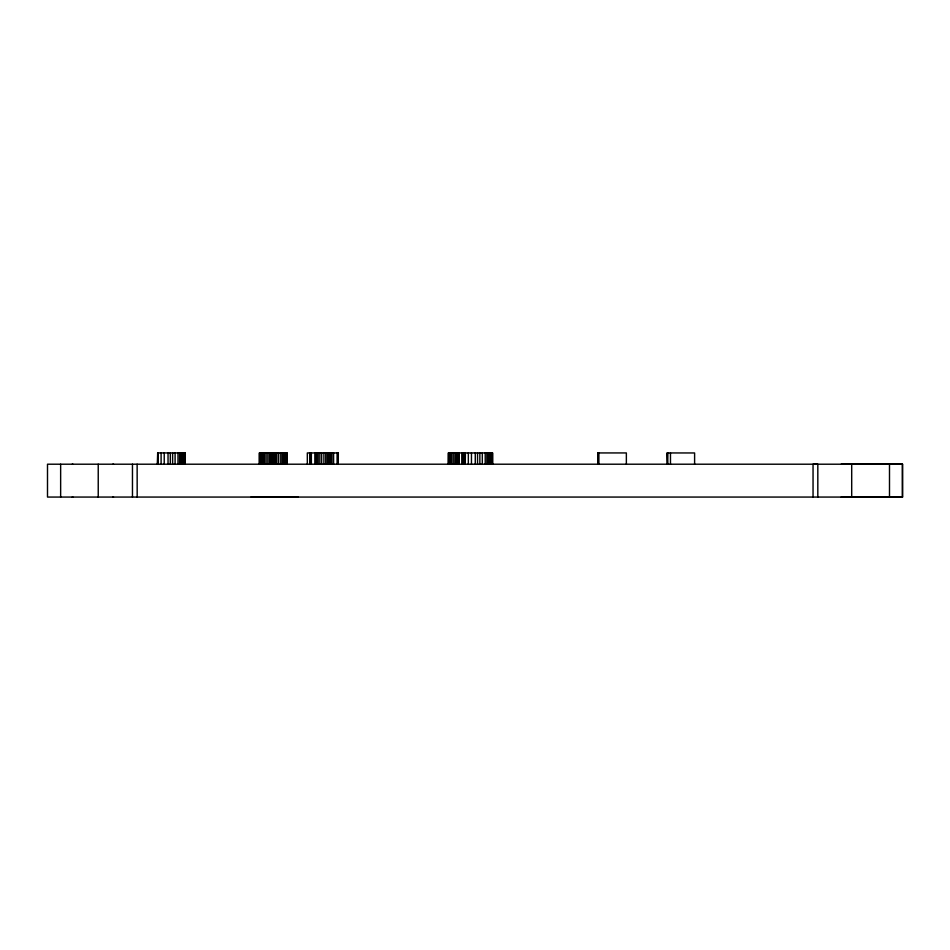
<?xml version="1.0" encoding="UTF-8"?>
<svg xmlns="http://www.w3.org/2000/svg" width="950" height="950" viewBox="0 0 950 950"><rect width="100%" height="100%" fill="white"/><g stroke="black" fill="none" stroke-linecap="round" stroke-linejoin="round"><path stroke-width="1.43" d="M817.819 497.064L817.819 464.206M851.699 497.064L851.699 464.206M889.497 497.064L889.497 464.206M841.213 464.206L902.476 464.158L902.488 497.064L47.5 497.064L47.5 464.206L902.488 464.206L902.5 497.016L889.069 497.052M889.057 464.194L902.476 464.158M817.273 464.206L813.046 464.206L813.046 497.064M841.213 497.064L902.5 497.016M181.889 452.936L182.293 464.206M184.585 452.936L185.369 452.948L157.652 452.936L157.546 464.206L158.424 464.206M286.876 452.948L259.35 452.948L259.35 464.206L260.062 464.206M309.676 452.936L309.819 464.206M330.647 452.936L330.79 464.206M597.823 452.936L597.823 464.194L597.823 452.936L626.359 452.936L626.359 464.194M667.185 452.948L667.351 464.218L667.185 452.948L694.604 452.96L694.604 464.218M72.212 464.206L72.912 464.206M112.812 464.206L113.513 464.206M184.585 464.206L185.369 464.206M309.676 464.206L310.353 464.206M72.212 497.064L72.912 497.064M112.812 497.064L113.513 497.064M251.168 496.921L298.11 496.921M137.132 464.206L137.18 497.064M670.474 452.96L670.474 464.218M667.874 452.948L667.743 464.218M598.797 452.936L598.797 464.194M598.381 452.936L598.381 464.194M597.93 452.936L597.942 464.194M492.587 464.206L492.587 452.936L448.317 452.936L448.317 464.206M492.468 452.936L492.468 464.206M492.088 452.936L492.088 464.206M491.471 452.936L491.471 464.206M490.604 452.936L490.604 464.206M489.523 452.936L489.523 464.206M488.264 452.936L488.264 464.206M486.827 452.936L486.827 464.206M485.213 452.936L485.213 464.206M482.315 452.936L482.315 464.206M479.857 452.936L479.857 464.206M477.541 452.936L477.541 464.206M475.273 452.936L475.273 464.206M471.461 452.936L471.461 464.206M468.326 452.936L468.326 464.206M465.381 452.936L465.251 464.206M464.871 452.936L464.871 464.206M464.692 452.936L464.692 464.206M464.598 452.936L464.598 464.206M463.363 452.936L463.363 464.206M462.911 452.936L462.911 464.206M462.329 452.936L462.329 464.206M462.175 452.936L462.175 464.206M459.218 452.936L459.218 464.206M458.636 452.936L458.636 464.206M458.185 452.936L458.209 464.206M458.066 452.936L458.09 464.206M457.71 452.936L457.674 464.206M457.437 452.936L457.437 464.206M457.271 452.936L457.271 464.206M456.487 452.936L456.487 464.206M455.905 452.936L455.905 464.206M455.561 464.206L455.561 452.936L455.442 464.206M453.779 452.936L453.779 464.206M452.081 452.936L452.081 464.206M450.716 452.936L450.716 464.206M449.659 452.936L449.659 464.206M448.911 452.936L448.911 464.206M448.554 452.936L448.471 464.206M337.986 452.936L338.2 464.206L338.307 452.936L307.325 452.936L307.325 464.206M337.832 452.936L337.832 464.206M337.096 452.936L337.096 464.206M333.593 452.936L333.593 464.206M333.046 452.936L333.046 464.206M330.909 452.936L330.909 464.206M330.612 452.936L330.6 464.206M329.555 452.936L329.555 464.206M328.558 452.936L328.558 464.206M327.275 452.936L327.275 464.206M325.743 452.936L325.743 464.206M323.891 452.936L323.891 464.206M321.67 452.936L321.67 464.206M319.829 452.936L319.829 464.206M318.191 452.936L318.191 464.206M316.742 452.936L316.742 464.206M315.507 452.936L315.507 464.206M315.056 452.936L315.056 464.206M311.363 452.936L311.363 464.206M310.781 452.936L310.781 464.206M310.139 452.936L310.234 464.206M287.114 452.948L287.244 464.206L286.734 452.948M286.401 452.948L286.401 464.206M285.736 452.948L285.736 464.206M284.774 452.948L284.774 464.206M283.646 452.948L283.646 464.206M282.316 452.948L282.316 464.206M280.784 452.948L280.784 464.206M278.706 452.948L278.706 464.206M276.901 452.948L276.901 464.206M275.536 452.948L275.536 464.206M274.776 452.948L274.776 464.206M274.526 452.948L274.526 464.206M273.968 452.948L273.968 464.206M272.804 452.948L272.804 464.206M271.914 452.948L271.914 464.206M270.809 452.948L270.809 464.206M269.467 452.948L269.467 464.206M267.853 452.948L267.853 464.206M266.119 452.948L266.119 464.206M264.516 452.948L264.516 464.206M263.091 452.948L263.091 464.206M261.832 452.948L261.832 464.206M260.751 452.948L260.751 464.206M259.979 452.948L259.979 464.206M259.528 452.948L259.504 464.206M185.286 452.936L185.238 464.206M185.06 452.936L185.119 464.206M184.834 452.948L184.87 464.206M184.241 452.948L184.241 464.206M183.374 452.948L183.374 464.206M181.034 452.948L181.034 464.206M179.598 452.948L179.598 464.206M177.994 452.948L177.994 464.206M175.097 452.948L175.097 464.206M172.627 452.948L172.627 464.206M170.311 452.948L170.311 464.206M168.043 452.948L168.043 464.206M164.231 452.948L164.231 464.206M161.096 452.948L161.108 464.206M157.688 464.206L157.759 452.936L157.474 464.206M132.466 464.206L132.466 497.064M98.23 464.206L98.23 497.064M60.646 464.206L60.646 497.064M330.303 464.206L330.303 452.936L330.244 464.206M158.163 464.206L158.163 452.936L158.033 464.206"/></g></svg>
